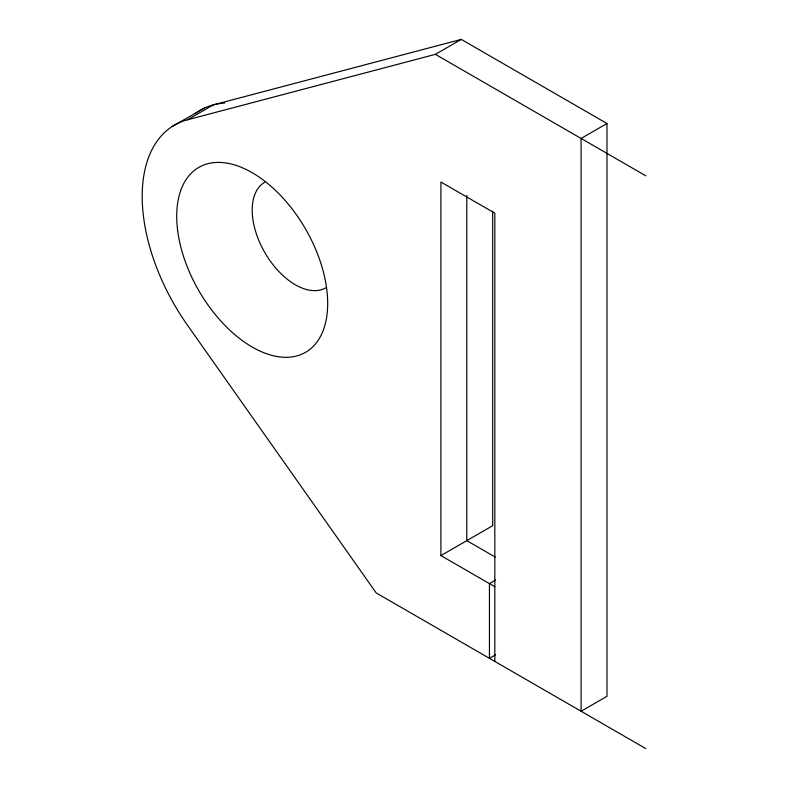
<?xml version="1.0" encoding="UTF-8"?>
<svg xmlns="http://www.w3.org/2000/svg" width="788" height="788" viewBox="0 0 788 788"><rect width="100%" height="100%" fill="white"/><g stroke="black" fill="none" stroke-linecap="round" stroke-linejoin="round"><path stroke-width="1.18" d="M645.796 748.6L376.211 592.95L187.416 325.119A155.551 89.812 60 0 1 187.416 119.815L213.302 104.873L461.285 39.4L606.977 123.509L606.977 696.306L581.101 711.249L581.101 138.452L606.977 123.509M187.416 119.815L435.409 54.342L461.285 39.4M494.825 661.437L494.825 213.164L440.906 182.038L440.906 555.599L492.667 525.714L492.667 211.135M495.642 580.027L489.437 583.612L489.437 658.325L495.642 654.739M172.227 126.494L204.378 108.094M435.409 54.342L645.796 175.813M495.268 557.096L466.791 540.657L466.791 195.355M440.906 555.599L494.825 586.725M325.828 287.787A61.001 35.224 60 0 1 264.827 252.574A61.001 35.224 60 0 1 264.827 182.136M195.04 113.689A155.551 89.812 60 0 1 224.629 103.061M177.655 230.569A106.754 61.631 60 0 0 299.775 355.004A106.754 61.631 60 0 0 279.159 194.015A106.754 61.631 60 0 0 177.655 230.569"/></g></svg>
